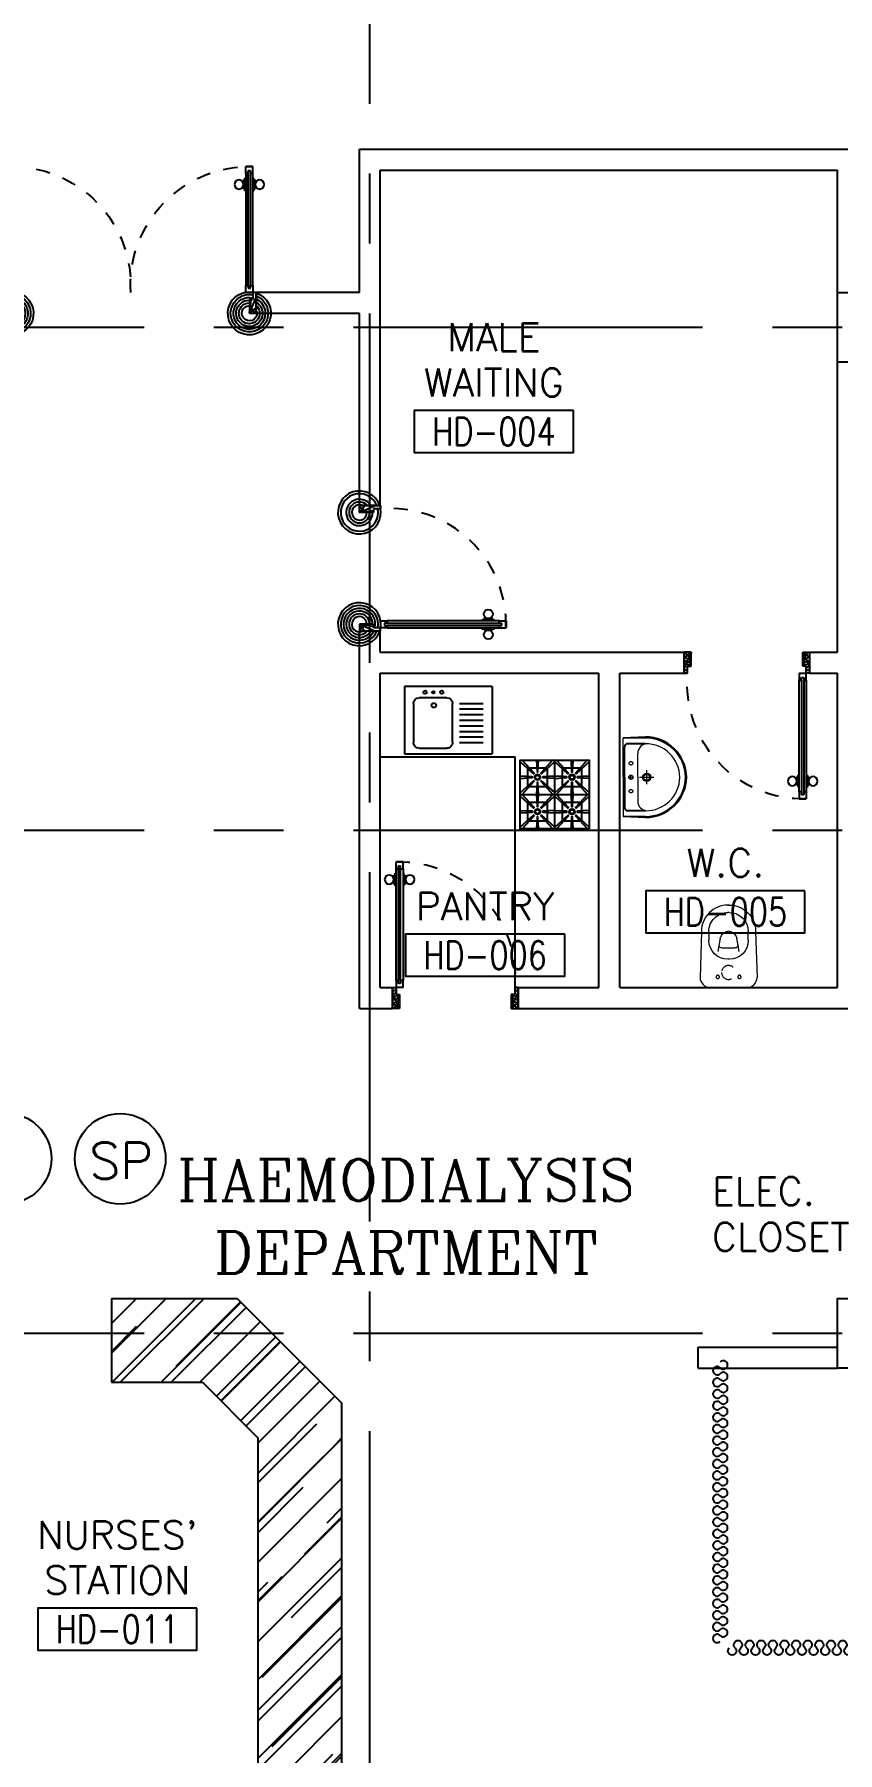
# Model space of a CAD drawing. Extents: x 0 to 93.3, y -13.5 to 76.8.
# Drawn here: x 67.82 to 73.57, y 9.6 to 21.9 of the extents above; entities that cross this region are included whole.
import ezdxf
from ezdxf.enums import TextEntityAlignment as Align

# ---------------------------------------------------------------- set-up
doc = ezdxf.new("R2010")
doc.units = 0
doc.header["$MEASUREMENT"] = 0
for name, pattern in [('CENTERX2', [4, 2.5, -0.5, 0.5, -0.5]), ('DASHED', [0.75, 0.5, -0.25]), ('HIDDEN', [0.375, 0.25, -0.125]), ('HIDDEN2', [0.1875, 0.125, -0.0625])]:
    doc.linetypes.add(name, pattern=pattern)
doc.layers.get('0').update_dxf_attribs({"color": 11, "linetype": 'CONTINUOUS'})
for name, color, linetype in [('A-FURN-W', 11, 'CONTINUOUS'), ('AXES', 11, 'CENTERX2'), ('COL', 11, 'CONTINUOUS'), ('COUNTER', 11, 'CONTINUOUS'), ('DOOR', 11, 'CONTINUOUS'), ('DOOR-DIM', 11, 'CONTINUOUS'), ('E-CLCK', 4, 'CONTINUOUS'), ('E-PA', 4, 'CONTINUOUS'), ('E-PANELBX', 11, 'CONTINUOUS'), ('FIX', 11, 'CONTINUOUS'), ('HAT', 11, 'CONTINUOUS'), ('K-FUR', 11, 'CONTINUOUS'), ('RM-BOX', 11, 'CONTINUOUS'), ('RM-NAME', 11, 'CONTINUOUS'), ('RM-NO', 11, 'CONTINUOUS'), ('TEXT', 11, 'CONTINUOUS'), ('WALL', 11, 'CONTINUOUS')]:
    doc.layers.add(name, color=color, linetype=linetype)
doc.styles.add('ROMANC', font='romanc', dxfattribs={"height": 0.1})
doc.styles.add('ROMANS', font='ROMANS.shx', dxfattribs={"width": 0.6})

# ---------------------------------------------------------------- blocks, each defined once
blk = doc.blocks.new('A$C272A55A0')
at = {"layer": 'DOOR', "color": 0, "linetype": 'ByBlock'}
for p, q in [((0, 900), (0, 1050)), ((50, 1050), (0, 1050)), ((50, 950), (50, 1050)), ((1750, 950), (1750, 1050)), ((1750, 1050), (1800, 1050)), ((1800, 1050), (1800, 900)), ((0, 900), (25, 900)), ((25, 950), (50, 950)), ((25, 900), (25, 950)), ((75, 900), (25, 900)), ((25, 850), (25, 900)), ((58, 870), (42, 870)), ((42, 870), (42, 850)), ((58, 850), (58, 870)), ((75, 900), (75, 850)), ((1725, 900), (1775, 900)), ((1725, 900), (1725, 850)), ((1742, 870), (1758, 870)), ((1742, 850), (1742, 870)), ((1775, 950), (1750, 950)), ((1758, 870), (1758, 850)), ((1775, 900), (1775, 950)), ((1800, 900), (1775, 900)), ((1775, 850), (1775, 900)), ((42, 850), (25, 850)), ((75, 850), (58, 850)), ((1725, 850), (1742, 850)), ((1758, 850), (1775, 850)), ((1718, 160), (1709, 160)), ((1709, 95), (1709, 160)), ((1725, 173), (1718, 173)), ((1718, 173), (1718, 83)), ((1718, 95), (1718, 160)), ((1775, 173), (1782, 173)), ((1782, 173), (1782, 83)), ((1782, 160), (1791, 160)), ((1782, 95), (1782, 160)), ((1791, 95), (1791, 160)), ((25, 50), (42, 50)), ((25, 50), (25, 0)), ((25, 0), (75, 0)), ((75, 0), (25, 0)), ((42, 50), (42, 30)), ((42, 30), (58, 30)), ((58, 50), (75, 50)), ((58, 50), (58, 30)), ((75, 50), (75, 0)), ((1718, 95), (1709, 95)), ((1725, 83), (1718, 83)), ((1742, 50), (1725, 50)), ((1725, 50), (1725, 0)), ((1775, 0), (1725, 0)), ((1725, 0), (1775, 0)), ((1742, 50), (1742, 30)), ((1758, 30), (1742, 30)), ((1775, 50), (1758, 50)), ((1758, 50), (1758, 30)), ((1775, 83), (1782, 83)), ((1775, 50), (1775, 0)), ((1782, 95), (1791, 95))]:
    blk.add_line(p, q, dxfattribs=at)
at = {"layer": 'DOOR', "color": 9, "linetype": 'ByBlock'}
for p, q in [((50, 1050), (0, 1010)), ((50, 1050), (0, 937)), ((50, 1050), (37, 950)), ((1750, 1050), (1800, 1010)), ((1750, 1050), (1800, 937)), ((1750, 1050), (1763, 950))]:
    blk.add_line(p, q, dxfattribs=at)
at = {"layer": 'DOOR', "linetype": 'ByBlock'}
for p, q in [((25, 850), (25, 50)), ((42, 850), (42, 50)), ((58, 850), (58, 50)), ((75, 50), (75, 850)), ((1725, 50), (1725, 850)), ((1742, 850), (1742, 50)), ((1758, 850), (1758, 50)), ((1775, 850), (1775, 50))]:
    blk.add_line(p, q, dxfattribs=at)
at = {"layer": 'DOOR', "color": 0, "linetype": 'ByBlock'}
for centre in [(1676, 128), (1824, 128)]:
    blk.add_circle(centre, 32.4, dxfattribs=at)
at = {"layer": 'DOOR', "color": 9, "linetype": 'ByBlock'}
for centre, radius, start, end in [((50, 1050), 54.4, 203.2074, 270), ((50, 1050), 74.4, 227.7764, 270), ((50, 1050), 34.4, 180, 270), ((50, 1050), 14.4, 180, 270), ((1750, 1050), 14.4, 270, 0), ((1750, 1050), 34.4, 270, 0), ((1750, 1050), 54.4, 270, 336.7926), ((1750, 1050), 74.4, 270, 312.2236), ((50, 1050), 94.4, 238.0182, 270), ((50, 1050), 114, 244.0838, 257.3774), ((50, 1050), 134, 248.1598, 259.28), ((50, 1050), 154, 251.1053, 256.2858), ((1750, 1050), 94.4, 270, 301.9818), ((1750, 1050), 114, 282.6226, 295.9162), ((1750, 1050), 134, 280.72, 291.8402), ((1750, 1050), 154, 283.7142, 288.8947)]:
    blk.add_arc(centre, radius, start, end, dxfattribs=at)
at = {"layer": 'DOOR', "linetype": 'HIDDEN', "ltscale": 0.5}
for centre, start, end in [((50, 851), 268.3174, 3.2965), ((1750, 851), 176.7035, 271.6826)]:
    blk.add_arc(centre, 851, start, end, dxfattribs=at)
at = {"layer": 'WALL', "linetype": 'ByBlock'}
blk.add_line((1800, 900), (1800, 1050), dxfattribs=at)
blk = doc.blocks.new('RM1')
at = {"layer": 'RM-BOX'}
blk.add_lwpolyline([(570, -200), (-570, -200), (-570, -500), (570, -500)], close=True, dxfattribs=at)
at = {"layer": 'RM-NAME', "style": 'ROMANS'}
for tag, p in [('ROOMNAME1', (0, 324)), ('ROOMNAME2', (0, 0))]:
    blk.add_attdef(tag, text='', height=200, dxfattribs=at).set_placement(p, align=Align.MIDDLE)
at = {"layer": 'RM-NO', "style": 'ROMANS', "width": 0.8}
blk.add_attdef('ROOMNO', text='', height=200, dxfattribs=at).set_placement((0, -350), align=Align.MIDDLE)
blk = doc.blocks.new('A$C00026805')
at = {"layer": 'COUNTER'}
h = blk.add_hatch(dxfattribs=at)
h.set_pattern_fill('AR-RROOF', color=256, scale=300, angle=45, style=0)
h.set_pattern_definition([(45, (-128219.22, -15060.92), (254.55844, 678.8225), [4500, -600, 1500, -300]), (45, (-128043.15, -14672.7), (-494.2676, 70.0036), [900, -99, 1800, -225]), (45, (-128293.47, -14774.54), (960.95812, 1245.21504), [2400, -420, 1200, -300])])
h.paths.add_polyline_path([(900, 3550), (0, 3550), (0, 2950), (651, 2950), (1050, 2551), (1050, 0), (1650, 0), (1650, 2800)])
for p, q in [((0, 3550), (0, 2950)), ((0, 3550), (900, 3550)), ((900, 3550), (1650, 2800)), ((0, 2950), (651, 2950)), ((0, 2950), (651, 2950)), ((651, 2950), (1050, 2551)), ((1650, 0), (1650, 2800)), ((1050, 0), (1050, 2551)), ((1050, 0), (1050, 2551)), ((1650, 0), (1050, 0))]:
    blk.add_line(p, q, dxfattribs=at)
blk = doc.blocks.new('COL50')
at = {"layer": 'COL'}
blk.add_lwpolyline([(-250, 250), (-250, -250), (250, -250), (250, 250)], close=True, dxfattribs=at)
blk = doc.blocks.new('DOOR90')
at = {"layer": 'DOOR', "color": 7, "linetype": 'ByBlock'}
for p, q in [((-150, 0), (0, 0)), ((-150, 0), (-150, -25)), ((0, -50), (-114, 0)), ((0, -50), (-40, 0)), ((0, -50), (0, 0)), ((-1000, -25), (-1050, -25)), ((-1050, -75), (-1050, -25)), ((-1050, -25), (-1050, -75)), ((-1000, -75), (-1050, -75)), ((-1000, -42), (-1020, -42)), ((-1020, -42), (-1020, -58)), ((-1000, -58), (-1020, -58)), ((-1000, -25), (-1000, -42)), ((-1000, -58), (-1000, -75)), ((-878, -18), (-968, -18)), ((-968, -25), (-968, -18)), ((-968, -75), (-968, -82)), ((-878, -82), (-968, -82)), ((-955, -9), (-890, -9)), ((-955, -18), (-955, -9)), ((-955, -18), (-890, -18)), ((-955, -82), (-890, -82)), ((-955, -82), (-955, -91)), ((-955, -91), (-890, -91)), ((-890, -18), (-890, -9)), ((-890, -82), (-890, -91)), ((-878, -25), (-878, -18)), ((-878, -75), (-878, -82)), ((-200, -25), (-150, -25)), ((-200, -42), (-200, -25)), ((-180, -42), (-200, -42)), ((-200, -58), (-180, -58)), ((-200, -75), (-200, -58)), ((-150, -75), (-200, -75)), ((-180, -58), (-180, -42)), ((-150, -25), (-100, -25)), ((-150, -75), (-150, -25)), ((-100, -25), (-100, -50)), ((0, -50), (-100, -37)), ((-100, -50), (0, -50)), ((0, -850), (-114, -900)), ((-100, -875), (-100, -850)), ((0, -850), (-100, -863)), ((-100, -850), (0, -850)), ((0, -850), (-40, -900)), ((0, -850), (0, -900)), ((-150, -875), (-100, -875)), ((-150, -900), (-150, -875)), ((-150, -900), (0, -900)), ((0, -900), (-150, -900))]:
    blk.add_line(p, q, dxfattribs=at)
at = {"layer": 'DOOR', "linetype": 'ByBlock'}
for p, q in [((-200, -25), (-1000, -25)), ((-200, -42), (-1000, -42)), ((-200, -58), (-1000, -58)), ((-1000, -75), (-200, -75))]:
    blk.add_line(p, q, dxfattribs=at)
at = {"layer": 'DOOR', "color": 7, "linetype": 'ByBlock'}
for centre in [(-923, 24), (-923, -124)]:
    blk.add_circle(centre, 32.4, dxfattribs=at)
for centre, radius, start, end in [((0, -50), 154, 161.1053, 166.2858), ((0, -50), 94.4, 148.0182, 180), ((0, -50), 134, 158.1598, 169.28), ((0, -50), 114, 154.0838, 167.3774), ((0, -50), 74.4, 137.7764, 180), ((0, -50), 54.4, 113.2074, 180), ((0, -50), 34.4, 90, 180), ((0, -50), 14.4, 90, 180), ((0, -850), 94.4, 180, 211.9818), ((0, -850), 74.4, 180, 222.2236), ((0, -850), 54.4, 180, 246.7926), ((0, -850), 34.4, 180, 270), ((0, -850), 14.4, 180, 270), ((0, -850), 154, 193.7142, 198.8947), ((0, -850), 134, 190.72, 201.8402)]:
    blk.add_arc(centre, radius, start, end, dxfattribs=at)
at = {"layer": 'DOOR', "linetype": 'HIDDEN', "ltscale": 0.5}
blk.add_arc((-222, -50), 828, 178.2701, 275.003, dxfattribs=at)
blk = doc.blocks.new('LAV1')
at = {"layer": 'FIX', "linetype": 'DASHED', "lineweight": 20, "ltscale": 0.05}
for p, q in [((0, 170), (0, 270)), ((0, 170), (0, 270)), ((50, 220), (-50, 220))]:
    blk.add_line(p, q, dxfattribs=at)
at = {"layer": 'FIX', "linetype": 'ByBlock', "ltscale": 0.3}
for p, q in [((-287, 210), (-280, 50)), ((-240, 210), (-240, 85)), ((240, 210), (240, 85)), ((287, 210), (280, 50)), ((0, 60), (-215, 60)), ((0, 60), (215, 60))]:
    blk.add_line(p, q, dxfattribs=at)
at = {"layer": 'FIX', "linetype": 'Continuous', "lineweight": 20}
for p, q in [((-280, 210), (-280, 50)), ((0, 155), (-170, 155)), ((0, 155), (170, 155)), ((280, 210), (280, 50)), ((0, 50), (-280, 50)), ((0, 50), (-247, 50)), ((0, 50), (280, 50)), ((0, 50), (247, 50))]:
    blk.add_line(p, q, dxfattribs=at)
at = {"layer": 'FIX', "lineweight": 20}
for p, q in [((0, 92), (0, 123)), ((16, 107), (-15, 107))]:
    blk.add_line(p, q, dxfattribs=at)
for centre, radius in [((0, 220), 29.5), ((0, 220), 22.5), ((0, 107), 15.5)]:
    blk.add_circle(centre, radius, dxfattribs=at)
at = {"layer": 'FIX', "linetype": 'HIDDEN', "lineweight": 20, "ltscale": 0.05}
for centre in [(-100, 107), (100, 107)]:
    blk.add_circle(centre, 12.4, dxfattribs=at)
at = {"layer": 'FIX', "linetype": 'ByBlock', "ltscale": 0.3}
for centre, radius, start, end in [((5, 212), 292, 90.9964, 180.3903), ((-5, 212), 292, 359.6097, 89.0036), ((-215, 85), 25, 180, 270), ((215, 85), 25, 270, 0)]:
    blk.add_arc(centre, radius, start, end, dxfattribs=at)
at = {"layer": 'FIX', "linetype": 'Continuous', "lineweight": 20}
for centre, radius, start, end in [((5, 212), 285, 91.0202, 180.4), ((-5, 212), 285, 359.6, 88.9798), ((5, 212), 245, 91.1813, 180.4657), ((-5, 212), 245, 359.5343, 88.8187), ((-170, 225), 70, 180, 270), ((170, 225), 70, 270, 0)]:
    blk.add_arc(centre, radius, start, end, dxfattribs=at)
blk = doc.blocks.new('WC')
at = {"layer": 'FIX', "lineweight": 20}
for p, q in [((475, 141), (538, 141)), ((339, 5), (339, -5)), ((395, 76), (490, 60)), ((534, 24), (540, 0)), ((540, 0), (534, -24)), ((674, 5), (674, -5)), ((490, -60), (395, -76)), ((213, -204), (210, -204)), ((538, -141), (475, -141))]:
    blk.add_line(p, q, dxfattribs=at)
at = {"layer": 'FIX', "linetype": 'Continuous', "lineweight": 20}
blk.add_line((420, -47), (420, 45), dxfattribs=at)
at = {"layer": 'FIX', "lineweight": 20}
for points in [[(210, -204, -0.414214), (137, -131), (137, 0), (137, 131, -0.414214), (210, 204)], [(727, -5), (727, 5, 0.414214), (538, 194), (210, 204)], [(727, 5), (727, -5, -0.414214), (538, -194), (210, -204)]]:
    blk.add_lwpolyline(points, format="xyb", dxfattribs=at)
at = {"layer": 'FIX', "linetype": 'HIDDEN2', "lineweight": 20, "ltscale": 0.3}
blk.add_circle((245, 0), 49.8, dxfattribs=at)
at = {"layer": 'FIX', "linetype": 'HIDDEN', "lineweight": 20, "ltscale": 0.05}
for centre in [(213, 78), (213, -77)]:
    blk.add_circle(centre, 11.6, dxfattribs=at)
at = {"layer": 'FIX', "lineweight": 20}
for centre, radius, start, end in [((475, 5), 136, 90, 180), ((538, 5), 136, 360, 90), ((464, -18), 82, 51.0758, 71.504), ((473, -7), 68.2, 27.1532, 51.0758), ((475, -5), 136, 180, 270), ((464, 18), 82, 288.496, 308.9242), ((473, 7), 68.2, 308.9242, 332.8468), ((538, -5), 136, 270, 0)]:
    blk.add_arc(centre, radius, start, end, dxfattribs=at)
at = {"layer": 'FIX', "linetype": 'Continuous', "lineweight": 20}
for centre, start, end in [((443, 46), 88.3879, 182.3338), ((442, -46), 177.6662, 271.6121)]:
    blk.add_arc(centre, 22.3, start, end, dxfattribs=at)
blk = doc.blocks.new('A$C68711307')
at = {"layer": 'A-FURN-W'}
for p, q in [((0, 0), (0, 0.627)), ((0, 0.627), (0.48, 0.627)), ((0.48, 0.627), (0.48, 0)), ((0.08, 0.323), (0.08, 0.523)), ((0.12, 0.563), (0.4, 0.563)), ((0.44, 0.523), (0.44, 0.323)), ((0.4, 0.283), (0.12, 0.283)), ((0.12, 0.232), (0.12, 0.064)), ((0.16, 0.232), (0.16, 0.064)), ((0.2, 0.232), (0.2, 0.064)), ((0.24, 0.232), (0.24, 0.064)), ((0.28, 0.232), (0.28, 0.064)), ((0.32, 0.232), (0.32, 0.064)), ((0.36, 0.232), (0.36, 0.064)), ((0.4, 0.232), (0.4, 0.064)), ((0, 0), (0.48, 0))]:
    blk.add_line(p, q, dxfattribs=at)
at = {"layer": 'A-FURN-W', "extrusion": (0, 0, -1)}
for centre, major_axis in [((0.04, 0.48), (-0.00849, 0.00849)), ((0.04, 0.42), (-0.00566, 0.00566)), ((0.134, 0.417), (-0.0113, 0.0113))]:
    blk.add_ellipse(centre, major_axis=major_axis, ratio=1, dxfattribs=at)
at = {"layer": 'A-FURN-W'}
for centre, start_param, end_param in [((0.12, 0.523), 5.497787, 7.068583), ((0.4, 0.523), 3.926991, 5.497787), ((0.12, 0.323), 0.785398, 2.356194), ((0.4, 0.323), 2.356194, 3.926991)]:
    blk.add_ellipse(centre, major_axis=(-0.0283, 0.0283), ratio=1, start_param=start_param, end_param=end_param, dxfattribs=at)
at = {"layer": 'A-FURN-W', "extrusion": (0, 0, -1)}
blk.add_ellipse((0.04, 0.36), major_axis=(-0.00849, 0.00849), ratio=1, start_param=6.283185307178246, end_param=12.56637061435783, dxfattribs=at)
blk = doc.blocks.new('RANGE')
at = {"layer": 'K-FUR'}
for p, q in [((0.45, 0.904), (0.45, 0)), ((0, 0.452), (0.9, 0.452))]:
    blk.add_line(p, q, dxfattribs=at)
for points in [[(-0.001, 0.879), (0.172, 0.723, 0.025175), (0.18, 0.73), (0.023, 0.903)], [(0.211, 0.904), (0.22, 0.747, 0.025175), (0.23, 0.747), (0.238, 0.904)], [(0.426, 0.904), (0.27, 0.73, 0.025175), (0.278, 0.723), (0.45, 0.88)], [(0.449, 0.879), (0.622, 0.723, 0.025175), (0.63, 0.73), (0.473, 0.903)], [(0.661, 0.904), (0.67, 0.747, 0.025175), (0.68, 0.747), (0.688, 0.904)], [(0.876, 0.904), (0.72, 0.73, 0.025175), (0.728, 0.723), (0.9, 0.88)], [(0, 0.664), (0.156, 0.672, 0.025175), (0.156, 0.683), (0, 0.691)], [(0.45, 0.691), (0.294, 0.683, 0.025175), (0.294, 0.673), (0.45, 0.665)], [(0.45, 0.664), (0.606, 0.672, 0.025175), (0.606, 0.683), (0.45, 0.691)], [(0.9, 0.691), (0.744, 0.683, 0.025175), (0.744, 0.673), (0.9, 0.665)], [(-0.001, 0.427), (0.172, 0.271, 0.025175), (0.18, 0.278), (0.023, 0.451)], [(0.024, 0.452), (0.18, 0.625, 0.025175), (0.172, 0.633), (0, 0.476)], [(0.211, 0.452), (0.22, 0.295, 0.025175), (0.23, 0.295), (0.238, 0.452)], [(0.239, 0.452), (0.23, 0.609, 0.025175), (0.22, 0.609), (0.212, 0.452)], [(0.451, 0.477), (0.278, 0.633, 0.025175), (0.27, 0.625), (0.427, 0.453)], [(0.426, 0.452), (0.27, 0.279, 0.025175), (0.278, 0.271), (0.45, 0.428)], [(0.449, 0.427), (0.622, 0.271, 0.025175), (0.63, 0.278), (0.473, 0.451)], [(0.474, 0.452), (0.63, 0.625, 0.025175), (0.622, 0.633), (0.45, 0.476)], [(0.661, 0.452), (0.67, 0.295, 0.025175), (0.68, 0.295), (0.688, 0.452)], [(0.689, 0.452), (0.68, 0.609, 0.025175), (0.67, 0.609), (0.662, 0.452)], [(0.901, 0.477), (0.728, 0.633, 0.025175), (0.72, 0.625), (0.877, 0.453)], [(0.876, 0.452), (0.72, 0.279, 0.025175), (0.728, 0.271), (0.9, 0.428)], [(0, 0.212), (0.156, 0.221, 0.025175), (0.156, 0.231), (0, 0.239)], [(0.45, 0.239), (0.294, 0.231, 0.025175), (0.294, 0.221), (0.45, 0.213)], [(0.45, 0.212), (0.606, 0.221, 0.025175), (0.606, 0.231), (0.45, 0.239)], [(0.9, 0.239), (0.744, 0.231, 0.025175), (0.744, 0.221), (0.9, 0.213)], [(0.024, 0), (0.18, 0.173, 0.025175), (0.172, 0.181), (0, 0.024)], [(0.239, 0), (0.23, 0.157, 0.025175), (0.22, 0.157), (0.212, 0)], [(0.451, 0.025), (0.278, 0.181, 0.025175), (0.27, 0.173), (0.427, 0.001)], [(0.474, 0), (0.63, 0.173, 0.025175), (0.622, 0.181), (0.45, 0.024)], [(0.689, 0), (0.68, 0.157, 0.025175), (0.67, 0.157), (0.662, 0)], [(0.901, 0.025), (0.728, 0.181, 0.025175), (0.72, 0.173), (0.877, 0.001)]]:
    blk.add_lwpolyline(points, format="xyb", dxfattribs=at)
blk.add_lwpolyline([(0, 0), (0, 0.904), (0.9, 0.904), (0.9, 0)], close=True, dxfattribs=at)
for points in [[(0.1, 0.686), (0.1, 0.788)], [(0.113, 0.804), (0.217, 0.804)], [(0.233, 0.804), (0.336, 0.804)], [(0.35, 0.789), (0.35, 0.686)], [(0.55, 0.686), (0.55, 0.788)], [(0.563, 0.804), (0.667, 0.804)], [(0.683, 0.804), (0.786, 0.804)], [(0.8, 0.789), (0.8, 0.686)], [(0.1, 0.567), (0.1, 0.67)], [(0.217, 0.552), (0.114, 0.552)], [(0.337, 0.552), (0.233, 0.552)], [(0.35, 0.67), (0.35, 0.568)], [(0.55, 0.567), (0.55, 0.67)], [(0.667, 0.552), (0.564, 0.552)], [(0.787, 0.552), (0.683, 0.552)], [(0.8, 0.67), (0.8, 0.568)], [(0.1, 0.234), (0.1, 0.336)], [(0.113, 0.352), (0.217, 0.352)], [(0.233, 0.352), (0.336, 0.352)], [(0.35, 0.337), (0.35, 0.234)], [(0.55, 0.234), (0.55, 0.336)], [(0.563, 0.352), (0.667, 0.352)], [(0.683, 0.352), (0.786, 0.352)], [(0.8, 0.337), (0.8, 0.234)], [(0.1, 0.115), (0.1, 0.218)], [(0.217, 0.1), (0.114, 0.1)], [(0.337, 0.1), (0.233, 0.1)], [(0.35, 0.218), (0.35, 0.116)], [(0.55, 0.115), (0.55, 0.218)], [(0.667, 0.1), (0.564, 0.1)], [(0.787, 0.1), (0.683, 0.1)], [(0.8, 0.218), (0.8, 0.116)]]:
    blk.add_lwpolyline(points, dxfattribs=at)
for centre, radius in [((0.225, 0.678), 0.0373), ((0.225, 0.678), 0.0273), ((0.675, 0.678), 0.0373), ((0.675, 0.678), 0.0273), ((0.225, 0.226), 0.0373), ((0.225, 0.226), 0.0273), ((0.675, 0.226), 0.0373), ((0.675, 0.226), 0.0273)]:
    blk.add_circle(centre, radius, dxfattribs=at)
blk = doc.blocks.new('Rang')
at = {"layer": 'FIX', "xscale": -0.6637168141592866, "yscale": 0.6637168141592866, "zscale": 0.6637168141592921, "rotation": 90}
blk.add_blockref('RANGE', (0.6, 0.597), dxfattribs=at)
blk = doc.blocks.new('HF16162-P')
at = {"color": 8}
for centre, start, end in [((-0.04, 0.037), 313.5684, 226.4316), ((0.11, 0.037), 313.5684, 226.4316), ((0.261, 0.037), 313.5684, 226.4316), ((0.411, 0.037), 313.5684, 226.4316), ((0.562, 0.037), 313.5684, 226.4316), ((0.712, 0.037), 313.5684, 226.4316), ((0.863, 0.037), 313.5684, 226.4316), ((1.013, 0.037), 313.5684, 226.4316), ((1.164, 0.037), 313.5684, 226.4316), ((1.314, 0.037), 313.5684, 226.4316), ((1.465, 0.037), 313.5684, 226.4316), ((1.615, 0.037), 313.5684, 226.4316), ((1.766, 0.037), 313.5684, 226.4316), ((1.916, 0.037), 313.5684, 226.4316), ((2.067, 0.037), 313.5684, 226.4316), ((2.217, 0.037), 313.5684, 226.4316), ((2.368, 0.037), 313.5684, 226.4316), ((2.518, 0.037), 313.5684, 226.4316), ((2.669, 0.037), 313.5684, 226.4316), ((2.819, 0.037), 313.5684, 226.4316), ((2.97, 0.037), 313.5684, 226.4316), ((3.12, 0.037), 313.5684, 226.4316), ((3.27, 0.037), 313.5684, 226.4316), ((3.421, 0.037), 313.5684, 226.4316), ((0.035, -0.042), 133.5684, 46.4316), ((0.186, -0.042), 133.5684, 46.4316), ((0.336, -0.042), 133.5684, 46.4316), ((0.487, -0.042), 133.5684, 46.4316), ((0.637, -0.042), 133.5684, 46.4316), ((0.788, -0.042), 133.5684, 46.4316), ((0.938, -0.042), 133.5684, 46.4316), ((1.088, -0.042), 133.5684, 46.4316), ((1.239, -0.042), 133.5684, 46.4316), ((1.389, -0.042), 133.5684, 46.4316), ((1.54, -0.042), 133.5684, 46.4316), ((1.69, -0.042), 133.5684, 46.4316), ((1.841, -0.042), 133.5684, 46.4316), ((1.991, -0.042), 133.5684, 46.4316), ((2.142, -0.042), 133.5684, 46.4316), ((2.292, -0.042), 133.5684, 46.4316), ((2.443, -0.042), 133.5684, 46.4316), ((2.593, -0.042), 133.5684, 46.4316), ((2.744, -0.042), 133.5684, 46.4316), ((2.894, -0.042), 133.5684, 46.4316), ((3.045, -0.042), 133.5684, 46.4316), ((3.195, -0.042), 133.5684, 46.4316), ((3.346, -0.042), 133.5684, 46.4316), ((3.496, -0.042), 133.5684, 46.4316)]:
    blk.add_arc(centre, 0.0546, start, end, dxfattribs=at)

msp = doc.modelspace()

# ---------------------------------------------------------------- linework, layer by layer
at = {"layer": 'AXES'}
for p, q in [((70.2195, 5.4), (70.2195, 64.22)), ((92.6023, 19.8), (22.7795, 19.8)), ((92.6023, 16.2), (22.7795, 16.2)), ((92.6023, 12.6), (22.7795, 12.6))]:
    msp.add_line(p, q, dxfattribs=at)
at = {"layer": 'COL'}
msp.add_lwpolyline([(74.0695, 20.05), (74.0695, 19.55), (73.5695, 19.55), (73.5695, 20.05)], close=True, dxfattribs=at)
at = {"layer": 'E-CLCK', "color": 4}
msp.add_circle((67.6146, 13.8516), 0.3243, dxfattribs=at)
at = {"layer": 'E-PA', "color": 4}
msp.add_circle((68.4323, 13.8493), 0.3243, dxfattribs=at)
at = {"layer": 'E-PANELBX'}
for p in [(70.2945, 16.725), (71.2595, 15.075)]:
    msp.add_line(p, (71.2595, 16.725), dxfattribs=at)
at = {"layer": 'FIX', "color": 32, "linetype": 'DASHED', "lineweight": 20, "ltscale": 0.05}
msp.add_line((72.15, 16.5805), (72.25, 16.5805), dxfattribs=at)
msp.add_line((72.15, 16.5805), (72.25, 16.5805), dxfattribs=at)
at = {"layer": 'WALL'}
for p, q in [((70.1445, 21.075), (74.2445, 21.075)), ((70.1445, 20.05), (70.1445, 21.075)), ((70.1445, 21.075), (74.2445, 21.075)), ((70.2945, 18.525), (70.2945, 20.925)), ((70.2945, 20.925), (73.5695, 20.925)), ((73.5695, 20.05), (73.5695, 20.925)), ((69.4065, 20.05), (69.4065, 19.9)), ((70.1445, 20.05), (69.4065, 20.05)), ((70.1445, 19.9), (69.4065, 19.9)), ((70.1445, 18.525), (70.1445, 19.9)), ((73.5695, 17.475), (73.5695, 19.55)), ((70.2945, 18.525), (70.1445, 18.525)), ((70.2945, 17.625), (70.1445, 17.625)), ((70.1445, 14.925), (70.1445, 17.625)), ((70.2945, 17.475), (70.2945, 17.625)), ((70.2945, 17.475), (72.4695, 17.475)), ((72.4695, 17.325), (72.4695, 17.475)), ((73.3695, 17.475), (73.5695, 17.475)), ((73.3695, 17.325), (73.3695, 17.475)), ((70.2945, 17.325), (71.8595, 17.325)), ((70.2945, 15.075), (70.2945, 17.325)), ((71.8595, 15.075), (71.8595, 17.325)), ((72.0095, 17.325), (72.4695, 17.325)), ((72.0095, 15.075), (72.0095, 17.325)), ((73.3695, 17.325), (73.5695, 17.325)), ((73.5695, 15.075), (73.5695, 17.325)), ((70.2945, 15.075), (70.382, 15.075)), ((70.382, 14.925), (70.382, 15.075)), ((71.282, 15.075), (71.8595, 15.075)), ((71.282, 14.925), (71.282, 15.075)), ((72.0095, 15.075), (73.5695, 15.075)), ((70.1445, 14.925), (70.382, 14.925)), ((71.282, 14.925), (73.7195, 14.925)), ((72.5695, 12.5), (73.5695, 12.5)), ((72.5695, 12.35), (72.5695, 12.5)), ((72.5695, 12.35), (73.5695, 12.35))]:
    msp.add_line(p, q, dxfattribs=at)

# ---------------------------------------------------------------- block references
at = {"color": 11, "xscale": 0.5536417323164642, "yscale": 0.5536417322873604, "zscale": 0.5536417322834644, "rotation": 90}
msp.add_blockref('HF16162-P', (72.7275, 10.4386), dxfattribs=at)
at = {"color": 11, "xscale": -0.5536417323164642, "yscale": 0.5536417322873604, "zscale": 0.5536417322834644}
msp.add_blockref('HF16162-P', (74.7496, 10.3514), dxfattribs=at)
at = {"layer": 'COL', "xscale": -0.001000000047497451, "yscale": 0.0009999999892897904, "zscale": 0.001}
msp.add_blockref('COL50', (73.8195, 12.6), dxfattribs=at)
at = {"layer": 'COUNTER', "xscale": 0.001000000047497451, "yscale": 0.0009999999892897904, "zscale": 0.001}
msp.add_blockref('A$C00026805', (68.3695, 9.3), dxfattribs=at)
at = {"layer": 'DOOR', "color": 0, "yscale": 0.0009999999892897904, "zscale": 0.001}
for name, p, xscale, rotation in [('A$C272A55A0', (67.6065, 20.9504), -0.001000000047497451, 180), ('DOOR90', (73.3695, 17.475), -0.0009999999892897904, 270), ('DOOR90', (70.382, 14.925), -0.0009999999892897904, 90)]:
    msp.add_blockref(name, p, dxfattribs=dict(at, xscale=xscale, rotation=rotation))
at = {"layer": 'DOOR-DIM', "xscale": 0.001000000047497451, "yscale": 0.0009999999892897904, "zscale": 0.001, "rotation": 180}
msp.add_blockref('DOOR90', (70.1446, 17.625), dxfattribs=at)
at = {"layer": 'FIX', "xscale": -1, "rotation": 89.99999999999999}
msp.add_blockref('A$C68711307', (71.0945, 17.2285), dxfattribs=at)
at = {"layer": 'FIX', "xscale": -0.8250000000116415, "yscale": 0.8249999999970896, "zscale": 0.8250000000000001, "rotation": 180}
msp.add_blockref('Rang', (71.296, 16.7028), dxfattribs=at)
at = {"layer": 'HAT', "xscale": 0.001000000047497451, "yscale": 0.0009999999892897904, "zscale": 0.001}
for p, values in [((71.1076, 19.4052), {'ROOMNO': 'HD-004', 'ROOMNAME2': 'WAITING', 'ROOMNAME1': 'MALE'}), ((68.4113, 10.8329), {'ROOMNO': 'HD-011', 'ROOMNAME2': 'STATION', 'ROOMNAME1': "NURSES'"})]:
    msp.add_blockref('RM1', p, dxfattribs=at).add_auto_attribs(values)
at = {"layer": 'TEXT', "xscale": -0.0009999999892897904, "yscale": 0.0009999999892897904, "zscale": 0.001, "rotation": 270}
msp.add_blockref('WC', (72.7883, 14.938), dxfattribs=at)
at = {"layer": 'WALL', "xscale": 0.0009999999892897904, "yscale": 0.0009999999892897904, "zscale": 0.001, "rotation": 270}
msp.add_blockref('LAV1', (71.9825, 16.58), dxfattribs=at)
at = {"layer": 'WALL', "xscale": 0.001000000047497451, "yscale": 0.0009999999892897904, "zscale": 0.001}
for p, values in [((72.7655, 15.9667), {'ROOMNO': 'HD-005', 'ROOMNAME2': 'W.C.'}), ((71.0447, 15.6563), {'ROOMNO': 'HD-006', 'ROOMNAME2': 'PANTRY'})]:
    msp.add_blockref('RM1', p, dxfattribs=at).add_auto_attribs(values)

# ---------------------------------------------------------------- texts
at = {"layer": 'E-PA', "color": 4, "style": 'ROMANS'}
msp.add_text('SP', height=0.26, dxfattribs=at).set_placement((68.21, 13.7053))
at = {"layer": 'HAT', "style": 'ROMANS'}
for s, p in [('ELEC. ', (72.669, 13.5172)), ('CLOSET', (72.669, 13.1898))]:
    msp.add_text(s, height=0.2, dxfattribs=at).set_placement(p)
at = {"layer": 'RM-NAME', "style": 'ROMANC'}
for s, p in [('HAEMODIALYSIS', (70.4787, 13.6978)), ('DEPARTMENT', (70.4787, 13.1778))]:
    msp.add_text(s, height=0.3, dxfattribs=at).set_placement(p, align=Align.MIDDLE)

doc.saveas('drawing.dxf')
